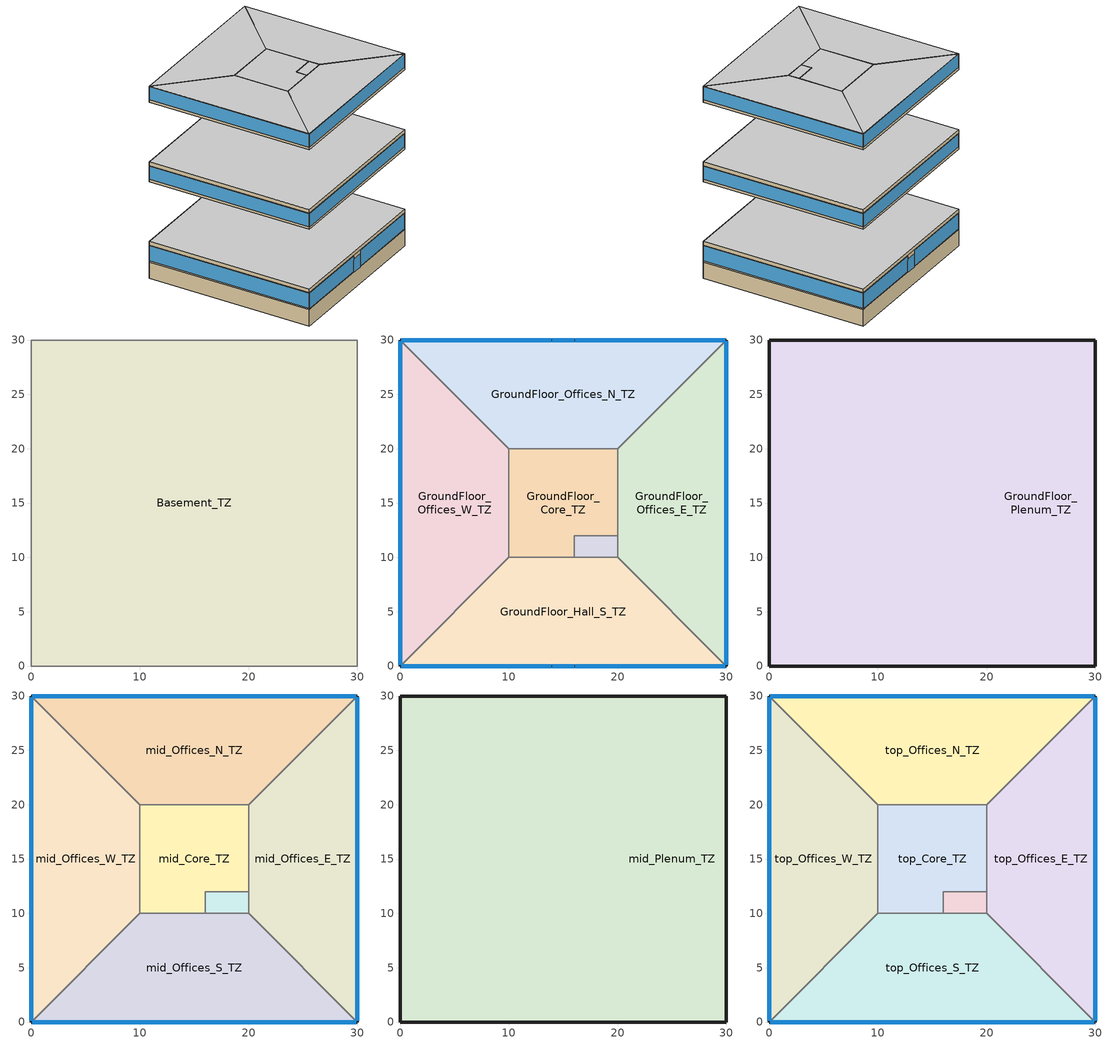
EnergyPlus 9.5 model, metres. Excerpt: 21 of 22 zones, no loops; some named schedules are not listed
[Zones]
Basement_TZ
 floor adiabatic (_Concrete_300mm): 30,30 30,0 0,0 0,30 z-3
 wall adiabatic (_Concrete_300mm): 30,0 30,30 0,30 0,0 30,0 z-3:0
GroundFloor_Core_TZ
 floor to Basement_TZ (_ConcreteAndCarpet Reversed): 20,20 20,12 16,12 16,10 10,10 10,20 z0
 wall to GroundFloor_Offices_E_TZ (_Gypsum13_Concrete200mm_Gypsum13): 20,12 20,20 z0:3.15
 wall to GroundFloor_DataCenter_TZ (_Gypsum13_Concrete200mm_Gypsum13): 16,10 16,12 20,12 z0:3.15
 wall to GroundFloor_Offices_N_TZ (_Gypsum13_Concrete200mm_Gypsum13): 20,20 10,20 z0:3.15
 wall to GroundFloor_Hall_S_TZ (_Gypsum13_Concrete200mm_Gypsum13): 10,10 16,10 z0:3.15
 wall to GroundFloor_Offices_W_TZ (_Gypsum13_Concrete200mm_Gypsum13): 10,20 10,10 z0:3.15
GroundFloor_DataCenter_TZ
 floor to Basement_TZ (_ConcreteAndCarpet Reversed): 20,12 20,10 16,10 16,12 z0
 wall to GroundFloor_Offices_E_TZ (_Gypsum13_Concrete200mm_Gypsum13): 20,10 20,12 z0:3.15
 wall to GroundFloor_Hall_S_TZ (_Gypsum13_Concrete200mm_Gypsum13): 16,10 20,10 z0:3.15
GroundFloor_Hall_S_TZ
 floor to Basement_TZ (_ConcreteAndCarpet Reversed): 20,10 30,0 0,0 10,10 z0
 wall outside (_Spandrel_Equivalent): 0,0 30,0 z0:3.15
 wall to GroundFloor_Offices_E_TZ (Construction Air Boundary): 30,0 20,10 z0:3.15
 wall to GroundFloor_Offices_W_TZ (Construction Air Boundary): 10,10 0,0 z0:3.15
 window (_ExtDoor_Main entrance): 14,0 16,0 z0:2.5
 window (dg_init_bronze): 16.1,0 29.9,0 / 0.1,0 13.9,0 z0.25:3.05
GroundFloor_Offices_E_TZ
 floor to Basement_TZ (_ConcreteAndCarpet Reversed): 30,30 30,0 20,10 20,20 z0
 wall outside (_Spandrel_Equivalent): 30,0 30,30 z0:3.15
 wall to GroundFloor_Offices_N_TZ (Construction Air Boundary): 30,30 20,20 z0:3.15
 window (dg_init_bronze): 30,0.1 30,29.9 z0.25:3.05
GroundFloor_Offices_N_TZ
 floor to Basement_TZ (_ConcreteAndCarpet Reversed): 30,30 20,20 10,20 0,30 z0
 wall outside (_Spandrel_Equivalent): 30,30 0,30 z0:3.15
 wall to GroundFloor_Offices_W_TZ (Construction Air Boundary): 0,30 10,20 z0:3.15
 window (_ExtDoor_Main entrance): 16,30 14,30 z0:2.5
 window (dg_init_bronze): 29.9,30 16.1,30 / 13.9,30 0.1,30 z0.25:3.05
GroundFloor_Offices_W_TZ
 floor to Basement_TZ (_ConcreteAndCarpet Reversed): 0,30 10,20 10,10 0,0 z0
 wall outside (_Spandrel_Equivalent): 0,30 0,0 z0:3.15
 window (dg_init_bronze): 0,29.9 0,0.1 z0.25:3.05
GroundFloor_Plenum_TZ
 floor to GroundFloor_Core_TZ (_DropCeiling): 20,20 20,12 16,12 16,10 10,10 10,20 z3.15
 floor to GroundFloor_DataCenter_TZ (_DropCeiling): 20,12 20,10 16,10 16,12 z3.15
 floor to GroundFloor_Offices_E_TZ (_DropCeiling): 30,30 30,0 20,10 20,20 z3.15
 floor to GroundFloor_Offices_N_TZ (_DropCeiling): 30,30 20,20 10,20 0,30 z3.15
 floor to GroundFloor_Hall_S_TZ (_DropCeiling): 20,10 30,0 0,0 10,10 z3.15
 floor to GroundFloor_Offices_W_TZ (_DropCeiling): 0,30 10,20 10,10 0,0 z3.15
 wall outside (_Spandrel_Equivalent): 30,0 30,30 0,30 0,0 30,0 z3.15:3.85
 ceiling adiabatic (_ConcreteSlab_200mm): 30,0 30,30 0,30 0,0 z3.85
mid_Core_TZ
 floor adiabatic (_Concrete_300mm): 20,20 20,12 16,12 16,10 10,10 10,20 z14.95
 wall to mid_Offices_E_TZ (_Gypsum13_Concrete200mm_Gypsum13): 20,12 20,20 z14.95:17.95
 wall to mid_DataCenter_TZ (_Gypsum13_Concrete200mm_Gypsum13): 16,10 16,12 20,12 z14.95:17.95
 wall to mid_Offices_N_TZ (_Gypsum13_Concrete200mm_Gypsum13): 20,20 10,20 z14.95:17.95
 wall to mid_Offices_S_TZ (_Gypsum13_Concrete200mm_Gypsum13): 10,10 16,10 z14.95:17.95
 wall to mid_Offices_W_TZ (_Gypsum13_Concrete200mm_Gypsum13): 10,20 10,10 z14.95:17.95
mid_DataCenter_TZ
 floor adiabatic (_Concrete_300mm): 20,12 20,10 16,10 16,12 z14.95
 wall to mid_Offices_E_TZ (_Gypsum13_Concrete200mm_Gypsum13): 20,10 20,12 z14.95:17.95
 wall to mid_Offices_S_TZ (_Gypsum13_Concrete200mm_Gypsum13): 16,10 20,10 z14.95:17.95
mid_Offices_E_TZ
 floor adiabatic (_Concrete_300mm): 30,30 30,0 20,10 20,20 z14.95
 wall outside (_Spandrel_Equivalent): 30,0 30,30 z14.95:17.95
 wall to mid_Offices_S_TZ (Construction Air Boundary): 20,10 30,0 z14.95:17.95
 wall to mid_Offices_N_TZ (Construction Air Boundary): 30,30 20,20 z14.95:17.95
 window (dg_init_bronze): 30,0.1 30,29.9 z15.45:17.85
mid_Offices_N_TZ
 floor adiabatic (_Concrete_300mm): 30,30 20,20 10,20 0,30 z14.95
 wall outside (_Spandrel_Equivalent): 30,30 0,30 z14.95:17.95
 wall to mid_Offices_W_TZ (Construction Air Boundary): 0,30 10,20 z14.95:17.95
 window (dg_init_bronze): 29.9,30 0.1,30 z15.45:17.85
mid_Offices_S_TZ
 floor adiabatic (_Concrete_300mm): 20,10 30,0 0,0 10,10 z14.95
 wall outside (_Spandrel_Equivalent): 0,0 30,0 z14.95:17.95
 wall to mid_Offices_W_TZ (Construction Air Boundary): 10,10 0,0 z14.95:17.95
 window (dg_init_bronze): 0.1,0 29.9,0 z15.45:17.85
mid_Offices_W_TZ
 floor adiabatic (_Concrete_300mm): 0,30 10,20 10,10 0,0 z14.95
 wall outside (_Spandrel_Equivalent): 0,30 0,0 z14.95:17.95
 window (dg_init_bronze): 0,29.9 0,0.1 z15.45:17.85
mid_Plenum_TZ
 floor to mid_Core_TZ (_DropCeiling): 20,20 20,12 16,12 16,10 10,10 10,20 z17.95
 floor to mid_DataCenter_TZ (_DropCeiling): 20,12 20,10 16,10 16,12 z17.95
 floor to mid_Offices_E_TZ (_DropCeiling): 30,30 30,0 20,10 20,20 z17.95
 floor to mid_Offices_N_TZ (_DropCeiling): 30,30 20,20 10,20 0,30 z17.95
 floor to mid_Offices_S_TZ (_DropCeiling): 20,10 30,0 0,0 10,10 z17.95
 floor to mid_Offices_W_TZ (_DropCeiling): 0,30 10,20 10,10 0,0 z17.95
 wall outside (_Spandrel_Equivalent): 30,0 30,30 0,30 0,0 30,0 z17.95:18.65
 ceiling adiabatic (_ConcreteSlab_200mm): 30,0 30,30 0,30 0,0 z18.65
top_Core_TZ
 floor adiabatic (_Concrete_300mm): 20,20 20,12 16,12 16,10 10,10 10,20 z29.75
 wall to top_Offices_E_TZ (_Gypsum13_Concrete200mm_Gypsum13): 20,12 20,20 z29.75:32.75
 wall to top_DataCenter_TZ (_Gypsum13_Concrete200mm_Gypsum13): 16,10 16,12 20,12 z29.75:32.75
 wall to top_Offices_N_TZ (_Gypsum13_Concrete200mm_Gypsum13): 20,20 10,20 z29.75:32.75
 wall to top_Offices_S_TZ (_Gypsum13_Concrete200mm_Gypsum13): 10,10 16,10 z29.75:32.75
 wall to top_Offices_W_TZ (_Gypsum13_Concrete200mm_Gypsum13): 10,20 10,10 z29.75:32.75
 ceiling to top_Plenum_TZ (_DropCeiling): 16,10 16,12 20,12 20,20 10,20 10,10 z32.75
top_DataCenter_TZ
 floor adiabatic (_Concrete_300mm): 20,12 20,10 16,10 16,12 z29.75
 wall to top_Offices_E_TZ (_Gypsum13_Concrete200mm_Gypsum13): 20,10 20,12 z29.75:32.75
 wall to top_Offices_S_TZ (_Gypsum13_Concrete200mm_Gypsum13): 16,10 20,10 z29.75:32.75
 ceiling to top_Plenum_TZ (_DropCeiling): 20,10 20,12 16,12 16,10 z32.75
top_Offices_E_TZ
 floor adiabatic (_Concrete_300mm): 30,30 30,0 20,10 20,20 z29.75
 wall outside (_Spandrel_Equivalent): 30,0 30,30 z29.75:32.75
 wall to top_Offices_S_TZ (Construction Air Boundary): 20,10 30,0 z29.75:32.75
 wall to top_Offices_N_TZ (Construction Air Boundary): 30,30 20,20 z29.75:32.75
 window (dg_init_bronze): 30,0.1 30,29.9 z30.25:32.65
 ceiling to top_Plenum_TZ (_DropCeiling): 30,0 30,30 20,20 20,10 z32.75
top_Offices_N_TZ
 floor adiabatic (_Concrete_300mm): 30,30 20,20 10,20 0,30 z29.75
 wall outside (_Spandrel_Equivalent): 30,30 0,30 z29.75:32.75
 wall to top_Offices_W_TZ (Construction Air Boundary): 0,30 10,20 z29.75:32.75
 window (dg_init_bronze): 29.9,30 0.1,30 z30.25:32.65
 ceiling to top_Plenum_TZ (_DropCeiling): 20,20 30,30 0,30 10,20 z32.75
top_Offices_S_TZ
 floor adiabatic (_Concrete_300mm): 20,10 30,0 0,0 10,10 z29.75
 wall outside (_Spandrel_Equivalent): 0,0 30,0 z29.75:32.75
 wall to top_Offices_W_TZ (Construction Air Boundary): 10,10 0,0 z29.75:32.75
 window (dg_init_bronze): 0.1,0 29.9,0 z30.25:32.65
 ceiling to top_Plenum_TZ (_DropCeiling): 30,0 20,10 10,10 0,0 z32.75
top_Offices_W_TZ
 floor adiabatic (_Concrete_300mm): 0,30 10,20 10,10 0,0 z29.75
 wall outside (_Spandrel_Equivalent): 0,30 0,0 z29.75:32.75
 window (dg_init_bronze): 0,29.9 0,0.1 z30.25:32.65
 ceiling to top_Plenum_TZ (_DropCeiling): 0,0 10,10 10,20 0,30 z32.75
[Building]
Office: North Axis {deg}=0; Terrain=City; Loads Convergence Tolerance Value {W}=0.04; Temperature Convergence Tolerance Value {deltaC}=0.2; Solar Distribution=FullInteriorAndExterior; Maximum Number of Warmup Days=25; Minimum Number of Warmup Days=6
[Site:Location]
BRUSSELS: Latitude {deg}=50.9; Longitude {deg}=4.53; Time Zone {hr}=1; Elevation {m}=58
[SizingPeriod:DesignDay] Day of Month=21; Dry-Bulb Temperature Range Modifier Type=DefaultMultipliers; Humidity Condition Type=Wetbulb; Barometric Pressure {Pa}=100630; Wind Direction {deg}=60; Rain Indicator=No; Snow Indicator=No; Daylight Saving Time Indicator=No
Name | Month | Day Type | Maximum Dry-Bulb Temperature {C} | Daily Dry-Bulb Temperature Range {deltaC} | Wetbulb or DewPoint at Maximum Dry-Bulb {C} | Wind Speed {m/s} | Solar Model Indicator | ASHRAE Clear Sky Optical Depth for Beam Irradiance (taub) | ASHRAE Clear Sky Optical Depth for Diffuse Irradiance (taud) | Sky Clearness
BRUSSELS Ann Clg .4% Condns DB=>MWB | 7 | SummerDesignDay | 29 | 9.2 | 20.1 | 3.3 | ASHRAETau | 0.47 | 1.919
BRUSSELS Ann Htg 99.6% Condns DB | 1 | WinterDesignDay | -7.7 | 0 | -7.7 | 3.1 | ASHRAEClearSky |  |  | 0
[Material] Thermal Absorptance=0.9; Solar Absorptance=0.7
Name | Roughness | Thickness {m} | Conductivity {W/m-K} | Density {kg/m3} | Specific Heat {J/kg-K} | Visible Absorptance
Gypsum_13mm | Smooth | 0.0127 | 0.16 | 800 | 1090 | 0.5
Std Wood | MediumSmooth | 0.15 | 0.12 | 540 | 1210 | 0.7
_Ceiling | Smooth | 0.02 | 0.057 | 288 | 1339 | 0.2
_Floor_Concrete200mm | MediumRough | 0.2 | 1.4 | 2100 | 840 | 0.7
_Spandrel_Equivalent | Smooth | 0.205 | 0.081 | 536 | 1085 | 0.7
_Wall_Concrete300mm | MediumRough | 0.3 | 1.4 | 2100 | 840 | 0.7
[Material:NoMass]
Carpet pad: Roughness=VeryRough; Thermal Resistance {m2-K/W}=0.22; Thermal Absorptance=0.9; Solar Absorptance=0.7; Visible Absorptance=0.8
[WindowMaterial:Shade]
Isotiss_Thermal Curtain and Air Wall: Solar Transmittance=0.12; Solar Reflectance=0.71; Visible Transmittance=0.12; Visible Reflectance=0.7; Infrared Hemispherical Emissivity=0.9; Infrared Transmittance=0.05; Thickness {m}=0.01; Conductivity {W/m-K}=0.046; Shade to Glass Distance {m}=0.05; Top Opening Multiplier=0; Bottom Opening Multiplier=0; Left-Side Opening Multiplier=0; Right-Side Opening Multiplier=0; Airflow Permeability=0
[WindowMaterial:SimpleGlazingSystem]
Name | U-Factor {W/m2-K} | Solar Heat Gain Coefficient | Visible Transmittance
DG_init_bronze | 2.71 | 0.46 | 0.36
SG_2_coated | 3.1 | 0.4 | 0.7
[Construction]
dg_init_bronze: DG_init_bronze
sg_2_coated; _ExtDoor_Main entrance: SG_2_coated
_ConcreteAndCarpet Reversed: _Floor_Concrete200mm, Carpet pad
_ConcreteSlab_200mm: _Floor_Concrete200mm
_Concrete_300mm: _Wall_Concrete300mm
_DropCeiling: _Ceiling
_Gypsum13_Concrete200mm_Gypsum13: Gypsum_13mm, _Floor_Concrete200mm, Gypsum_13mm
_Spandrel_Equivalent: _Spandrel_Equivalent
_WoodFurnitures: Std Wood
[Construction:AirBoundary]
Construction Air Boundary: None, 0
[Zone]
Basement_TZ: 0, 30, 0, 1, Yes
GroundFloor_Core_TZ: 10, 20, 0, 1, Yes
GroundFloor_DataCenter_TZ: 16, 10, 0, 1, Yes
GroundFloor_Hall_S_TZ: -0, 0, 0, 1, Yes
GroundFloor_Offices_E_TZ: 30, 0, 0, 1, Yes
GroundFloor_Offices_N_TZ: 30, 30, 0, 1, Yes
GroundFloor_Offices_W_TZ: -0, 30, 0, 1, Yes
GroundFloor_Plenum_TZ: 0, 0, 3.15, 1, No
mid_Core_TZ: 10, 20, 14.95, 7, Yes
mid_DataCenter_TZ: 16, 10, 14.95, 7, Yes
mid_Offices_E_TZ: 30, 0, 14.95, 7, Yes
mid_Offices_N_TZ: 30, 30, 14.95, 7, Yes
mid_Offices_S_TZ: -0, 0, 14.95, 7, Yes
mid_Offices_W_TZ: -0, 30, 14.95, 7, Yes
mid_Plenum_TZ: -0, 0, 17.95, 7, No
top_Core_TZ: 10, 20, 29.75, 1, Yes
top_DataCenter_TZ: 16, 10, 29.75, 1, Yes
top_Offices_E_TZ: 30, 0, 29.75, 1, Yes
top_Offices_N_TZ: 30, 30, 29.75, 1, Yes
top_Offices_S_TZ: -0, 0, 29.75, 1, Yes
top_Offices_W_TZ: -0, 30, 29.75, 1, Yes
[Daylighting:Controls] Lighting Control Type=ContinuousOff; Minimum Input Power Fraction for Continuous or ContinuousOff Dimming Control=0.3; Minimum Light Output Fraction for Continuous or ContinuousOff Dimming Control=0.2; Number of Stepped Control Steps=1; Probability Lighting will be Reset When Needed in Manual Stepped Control=1; Glare Calculation Azimuth Angle of View Direction Clockwise from Zone y-Axis {deg}=0; Fraction of Zone Controlled by Reference Point 1=1; Illuminance Setpoint at Reference Point 1 {lux}=484.376
Name | Zone | Glare Calculation Daylighting Reference Point | Daylighting Reference Point 1
GroundFloor_Hall_S_TZ DaylightingControls | GroundFloor_Hall_S_TZ | GroundFloor_Offices_S daylighting control | GroundFloor_Offices_S daylighting control
GroundFloor_Offices_E_TZ DaylightingControls | GroundFloor_Offices_E_TZ | GroundFloor_Offices_E daylighting control | GroundFloor_Offices_E daylighting control
GroundFloor_Offices_W_TZ DaylightingControls | GroundFloor_Offices_W_TZ | GroundFloor_Offices_W daylighting control | GroundFloor_Offices_W daylighting control
mid_Offices_E_TZ DaylightingControls | mid_Offices_E_TZ | mid_Offices_E daylighting control | mid_Offices_E daylighting control
mid_Offices_S_TZ DaylightingControls | mid_Offices_S_TZ | mid_Offices_S daylighting control | mid_Offices_S daylighting control
mid_Offices_W_TZ DaylightingControls | mid_Offices_W_TZ | mid_Offices_W daylighting control | mid_Offices_W daylighting control
top_Offices_E_TZ DaylightingControls | top_Offices_E_TZ | top_Offices_E daylighting control | top_Offices_E daylighting control
top_Offices_S_TZ DaylightingControls | top_Offices_S_TZ | top_Offices_S daylighting control | top_Offices_S daylighting control
top_Offices_W_TZ DaylightingControls | top_Offices_W_TZ | top_Offices_W daylighting control | top_Offices_W daylighting control
[WindowShadingControl] Shading Type=InteriorShade; Shading Control Type=OnNightIfLowOutdoorTempAndOffDay; Schedule=Thermal curtain_Off; Setpoint {W/m2, W or deg C}=15; Shading Control Is Scheduled=Yes; Glare Control Is Active=No; Shading Device Material=Isotiss_Thermal Curtain and Air Wall; Type of Slat Angle Control for Blinds=FixedSlatAngle; Multiple Surface Control Type=Group
Name | Zone | Fenestration Surface 1 | Fenestration Surface 2
GroundFloor_Hall_S_Shading_Control | GroundFloor_Hall_S_TZ | GroundFloor_S_Window 1 | GroundFloor_S_Window 2
GroundFloor_Offices_E_Shading_Control | GroundFloor_Offices_E_TZ | GroundFloor_E_Window
GroundFloor_Offices_W_Shading_Control | GroundFloor_Offices_W_TZ | GroundFloor_W_Window
mid_Offices_E_Shading_Control | mid_Offices_E_TZ | mid_E_Window
mid_Offices_S_Shading_Control | mid_Offices_S_TZ | mid_S_Window
mid_Offices_W_Shading_Control | mid_Offices_W_TZ | mid_W_Window
top_Offices_E_Shading_Control | top_Offices_E_TZ | top_E_Window
top_Offices_S_Shading_Control | top_Offices_S_TZ | top_S_Window
top_Offices_W_Shading_Control | top_Offices_W_TZ | top_W_Window
[AvailabilityManager:NightCycle] Applicability Schedule=Always On Discrete; Control Type=CycleOnAny; Thermostat Tolerance {deltaC}=1; Cycling Run Time Control Type=FixedRunTime; Cycling Run Time {s}=3600
Name | Fan Schedule
Availability Manager Night Cycle 3 | 15 Zone DOAS Occ Sch
Availability Manager Night Cycle 4 | 3 Zone DOAS Occ Sch
[AvailabilityManager:Scheduled] Schedule=Always On Discrete
15 Zone DOAS OA System Availability Manager; 3 Zone DOAS OA System Availability Manager
[InternalMass] Construction=_WoodFurnitures
Name | Zone or ZoneList | Surface Area {m2}
mid_Core Internal Mass 1 | mid_Core_TZ | 10
GroundFloor_Core Internal Mass 1 | GroundFloor_Core_TZ | 10
top_Core Internal Mass 1 | top_Core_TZ | 10
mid_Offices_S Internal Mass 3 | mid_Offices_S_TZ | 40
mid_Offices_W Internal Mass 3 | mid_Offices_W_TZ | 40
GroundFloor_Offices_W Internal Mass 3 | GroundFloor_Offices_W_TZ | 40
mid_Offices_E Internal Mass 3 | mid_Offices_E_TZ | 40
GroundFloor_Offices_E Internal Mass 3 | GroundFloor_Offices_E_TZ | 40
GroundFloor_Offices_S Internal Mass 3 | GroundFloor_Hall_S_TZ | 40
top_Offices_E Internal Mass 3 | top_Offices_E_TZ | 40
top_Offices_S Internal Mass 3 | top_Offices_S_TZ | 40
top_Offices_W Internal Mass 3 | top_Offices_W_TZ | 40
mid_Offices_N Internal Mass 4 | mid_Offices_N_TZ | 40
GroundFloor_Offices_N Internal Mass 4 | GroundFloor_Offices_N_TZ | 40
top_Offices_N Internal Mass 4 | top_Offices_N_TZ | 40
[Exterior:FuelEquipment] Fuel Use Type=Electricity
Name | Schedule | Design Level {W}
Elevators | BLDG_ELEVATORS | 244444
Elevators_Lights_Fan | ELEV_LIGHT_FAN_SCH_ADD_DF | 752
[EnergyManagementSystem:Sensor]
OAT: Output:Variable or Output:Meter Index Key=Environment; Output:Variable or Output:Meter=Site Outdoor Air Drybulb Temperature
[EnergyManagementSystem:Actuator] Actuated Component Type=Schedule:Year; Actuated Component Control Type=Schedule Value
Name | Actuated Component Unique
SYS15ZoneDOASClgSch0 | _Cooling_26
SYS15ZoneDOASHtgSch0 | _Heating_21
[EnergyManagementSystem:Program]
SYS15ZoneDOASOptimumStartProg0: IF DaylightSavings==0 && DayOfWeek>1 && Hour==5 && OAT<23.9 && OAT>1.7; SET SYS15ZoneDOASClgSch0 = 29.4; SET SYS15ZoneDOASHtgSch0 = 15.6; ELSEIF DaylightSavings==0 && DayOfWeek==1 && Hour==7 && OAT<23.9 && OAT>1.7; SET SYS15ZoneDOASClgSch0 = 29.4; SET SYS15ZoneDOASHtgSch0 = 15.6; ELSEIF DaylightSavings==1 && DayOfWeek>1 && Hour==4 && OAT<23.9 && OAT>1.7; SET SYS15ZoneDOASClgSch0 = 29.4; SET SYS15ZoneDOASHtgSch0 = 15.6; ELSEIF DaylightSavings==1 && DayOfWeek==1 && Hour==6 && OAT<23.9 && OAT>1.7; SET SYS15ZoneDOASClgSch0 = 29.4; SET SYS15ZoneDOASHtgSch0 = 15.6; ELSE; SET SYS15ZoneDOASClgSch0 = NULL; SET SYS15ZoneDOASHtgSch0 = NULL; ENDIF
[EnergyManagementSystem:ProgramCallingManager]
SYS15ZoneDOASOptimumStartCallingManager0: BeginTimestepBeforePredictor; SYS15ZoneDOASOptimumStartProg0
[Schedule:Compact]
BLDG_ELEVATORS; ELEV_LIGHT_FAN_SCH_ADD_DF: Through: 12/31, For: SummerDesignDay, Until: 24:00, 0.5, For: WinterDesignDay, Until: 24:00, 0.05, For: AllOtherDays, Until: 04:00, 0.05, Until: 05:00, 0.1, Until: 06:00, 0.2, Until: 07:00, 0.4, Until: 09:00, 0.5, Until: 10:00, 0.35, Until: 16:00, 0.15, Until: 17:00, 0.35, Until: 19:00, 0.5, Until: 21:00, 0.4, Until: 22:00, 0.3, Until: 23:00, 0.2, Until: 24:00, 0.1
[Schedule:Day:Interval]
15 Zone DOAS Occ Sch Sunday: No, 07:00, 0, 18:00, 1, 24:00, 0
15 Zone DOAS Occ Sch Default: No, 06:00, 0, 23:00, 1, 24:00, 0
Schedule Day 8: No, 24:00, 0
[Schedule:Week:Daily]
_Heating_21 Week Rule - Jan1-Dec31: Large Office HtgSetp Rule 1 Day Schedule 12, Large Office HtgSetp Default Schedule 5, Large Office HtgSetp Default Schedule 5, Large Office HtgSetp Default Schedule 5, Large Office HtgSetp Default Schedule 5, Large Office HtgSetp Default Schedule 5, Large Office HtgSetp Rule 2 Day Schedule 5, Large Office HtgSetp Rule 1 Day Schedule 11, Large Office HtgSetp Summer Design Day 5, Large Office HtgSetp Winter Design Day 5, Large Office HtgSetp Default Schedule 5, Large Office HtgSetp Default Schedule 5
_Cooling_26 Week Rule - Jan1-Dec31: Large Office ClgSetp Rule 1 Day Schedule 12, Large Office ClgSetp Default Schedule 5, Large Office ClgSetp Default Schedule 5, Large Office ClgSetp Default Schedule 5, Large Office ClgSetp Default Schedule 5, Large Office ClgSetp Default Schedule 5, Large Office ClgSetp Rule 2 Day Schedule 5, Large Office ClgSetp Rule 1 Day Schedule 11, Large Office ClgSetp Summer Design Day 5, Large Office ClgSetp Winter Design Day 5, Large Office ClgSetp Default Schedule 5, Large Office ClgSetp Default Schedule 5
15 Zone DOAS Occ Sch Week Rule - Jan1-Dec31: 15 Zone DOAS Occ Sch Sunday, 15 Zone DOAS Occ Sch Default, 15 Zone DOAS Occ Sch Default, 15 Zone DOAS Occ Sch Default, 15 Zone DOAS Occ Sch Default, 15 Zone DOAS Occ Sch Default, 15 Zone DOAS Occ Sch Saturday, 15 Zone DOAS Occ Sch Default, 15 Zone DOAS Occ Sch Summer Design Day, 15 Zone DOAS Occ Sch Winter Design Day, 15 Zone DOAS Occ Sch Default, 15 Zone DOAS Occ Sch Default
3 Zone DOAS Occ Sch Week Rule - Jan1-Dec31: 3 Zone DOAS Occ Sch Default, 3 Zone DOAS Occ Sch Default, 3 Zone DOAS Occ Sch Default, 3 Zone DOAS Occ Sch Default, 3 Zone DOAS Occ Sch Default, 3 Zone DOAS Occ Sch Default, 3 Zone DOAS Occ Sch Default, 3 Zone DOAS Occ Sch Default, 3 Zone DOAS Occ Sch Summer Design Day, 3 Zone DOAS Occ Sch Winter Design Day, 3 Zone DOAS Occ Sch Default, 3 Zone DOAS Occ Sch Default
Thermal curtain_Off Week Rule - Jan1-Dec31: Schedule Day 8, Schedule Day 8, Schedule Day 8, Schedule Day 8, Schedule Day 8, Schedule Day 8, Schedule Day 8, Schedule Day 8, Schedule Day 8, Schedule Day 8, Schedule Day 8, Schedule Day 8
[Schedule:Year]
_Heating_21: _Heating_21 Week Rule - Jan1-Dec31, 1, 1, 12, 31
_Cooling_26: _Cooling_26 Week Rule - Jan1-Dec31, 1, 1, 12, 31
15 Zone DOAS Occ Sch: 15 Zone DOAS Occ Sch Week Rule - Jan1-Dec31, 1, 1, 12, 31
3 Zone DOAS Occ Sch: 3 Zone DOAS Occ Sch Week Rule - Jan1-Dec31, 1, 1, 12, 31
Thermal curtain_Off: Thermal curtain_Off Week Rule - Jan1-Dec31, 1, 1, 12, 31
[Schedule:Constant]
Always On Discrete: OnOff 1, 1
